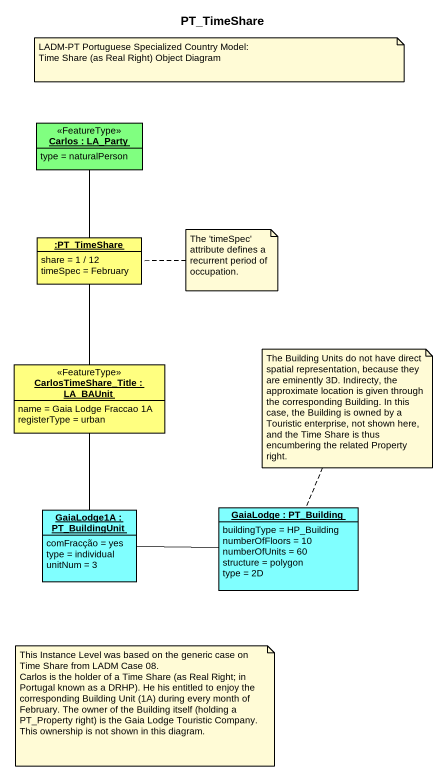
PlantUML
@startuml
title PT_TimeShare
hide circle
hide empty members
object "Carlos : LA_Party" as Carlos <<FeatureType>> #80FF80 {
  type = naturalPerson
}
object ":PT_TimeShare" as PT_TimeShare #FFFF80 {
  share = 1 / 12
  timeSpec = February
}
object "CarlosTimeShare_Title : LA_BAUnit" as CarlosTimeShare_Title <<FeatureType>> #FFFF80 {
  name = Gaia Lodge Fraccao 1A
  registerType = urban
}
object "GaiaLodge1A : PT_BuildingUnit" as GaiaLodge1A #80FFFF {
  comFracção = yes
  type = individual
  unitNum = 3
}
object "GaiaLodge : PT_Building" as GaiaLodge #80FFFF {
  buildingType = HP_Building
  numberOfFloors = 10
  numberOfUnits = 60
  structure = polygon
  type = 2D
}
Carlos -- PT_TimeShare
PT_TimeShare -- CarlosTimeShare_Title
CarlosTimeShare_Title -- GaiaLodge1A
GaiaLodge1A -right- GaiaLodge
note as N1
  LADM-PT Portuguese Specialized Country Model:
  Time Share (as Real Right) Object Diagram
end note
note right of PT_TimeShare : The 'timeSpec' attribute defines a recurrent period of occupation.
note top of GaiaLodge : The Building Units do not have direct spatial representation, because they are eminently 3D. Indirecty, the approximate location is given through the corresponding Building. In this case, the Building is owned by a Touristic enterprise, not shown here, and the Time Share is thus encumbering the related Property right.
note as N4
  This Instance Level was based on the generic case on Time Share from LADM Case 08.
  Carlos is the holder of a Time Share (as Real Right; in Portugal known as a DRHP). He his entitled to enjoy the corresponding Building Unit (1A) during every month of February. The owner of the Building itself (holding a PT_Property right) is the Gaia Lodge Touristic Company. This ownership is not shown in this diagram.
end note
@enduml
